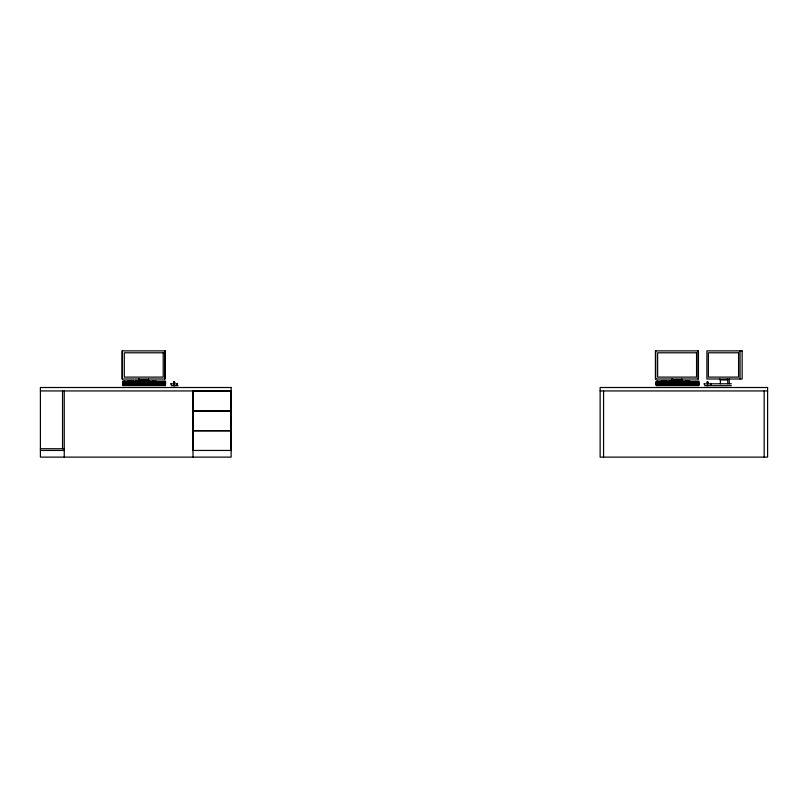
<?xml version="1.0" encoding="UTF-8"?>
<svg xmlns="http://www.w3.org/2000/svg" width="808" height="808" viewBox="0 0 808 808"><rect width="100%" height="100%" fill="white"/><g stroke="black" fill="none" stroke-linecap="round" stroke-linejoin="round"><path stroke-width="1.21" d="M174.791 385.628L173.589 385.628M708.141 385.628L707.02 385.618M138.956 379.962L139.006 379.002M148.5 379.002L148.45 379.962L138.915 379.962L138.915 381.871M672.256 381.871L672.347 379.002M681.75 381.871L681.841 379.002M174.982 382.386L174.962 382.477M708.303 382.477L706.788 382.154L707.323 381.992M708.323 382.396L707.758 381.992M170.831 383.871L177.558 383.871M704.172 383.871L710.899 383.871M122.685 383.931L122.978 385.335L165.317 385.335L165.61 381.134L122.685 381.134L123.058 385.598L165.236 385.598L165.61 383.931M656.126 382.184L656.409 385.598L698.587 385.598L698.95 383.931M698.587 385.315L698.95 381.134L656.035 381.134L656.318 385.335L698.95 384.962M174.407 381.992L173.457 382.568M173.972 381.992L173.427 382.477M123.169 382.487L150.157 382.568M128.866 381.699L130.563 381.699M130.643 381.699L132.603 382.012M132.421 381.699L134.32 381.921M143.107 381.568L150.53 381.568L150.157 382.012M143.299 381.699L150.399 381.548M147.995 382.325L143.41 382.214M141.774 383.598L140.178 383.608M151.207 382.487L155.671 382.457M153.086 382.538L151.49 382.578M150.288 383.962L150.399 382.083M152.924 382.568L156.59 382.568M153.015 383.477L151.227 383.901L153.268 383.608M152.995 383.861L153.076 383.164L155.116 383.467M156.712 382.891L156.59 382.214M157.6 382.487L162.852 382.255L161.873 382.386M156.904 383.204C139.127 382.76 167.105 381.517 151.591 382.012M151.591 383.972L156.712 383.659M157.924 382.548L163.034 382.578M157.792 383.669L161.438 383.659M161.125 382.568L159.62 382.234L159.6 383.224M157.924 382.931L161.307 382.881L161.125 383.972M161.469 382.901L161.044 383.083M161.287 383.245L157.924 383.285M161.125 383.285L164.802 383.285M161.287 383.951L161.307 382.952M656.712 382.245L656.803 383.972L683.689 383.921L683.548 382.214M660.429 381.699L667.479 381.699M676.639 381.699L678.346 381.699M680.205 381.699L681.901 381.699M681.982 381.699L683.689 381.699L683.831 383.901M684.558 382.113L687.992 381.901L684.932 382.012M684.558 382.487L686.881 382.457M684.608 382.467L689.891 382.568M686.356 383.477L684.548 383.881L689.992 383.638M686.416 383.537L684.77 383.951M690.244 381.931L686.315 382.012M690.951 381.618L698.445 381.608M690.244 382.83L684.74 382.851M690.951 382.487L694.708 382.457M691.325 382.568L698.092 382.548M690.244 383.204C682.76 386.133 682.073 378.7 690.264 381.568M691.325 382.921L694.779 382.941M691.325 383.265L698.092 383.265M698.092 382.214L698.193 383.972L698.476 381.578M165.236 385.598L165.509 382.184M698.587 385.598L698.859 382.184M131.34 382.901L131.866 382.952M157.691 381.548C157.015 383.729 170.72 380.629 157.621 381.931M658.611 381.921L656.611 381.952M660.5 382.214L665.125 382.325M683.831 381.942L676.831 381.679M140.319 382.901L140.986 383.224M154.833 382.002L153.399 382.012M156.732 381.952L155.207 382.012M157.691 381.992L157.924 383.972L165.105 383.901L165.125 382.113L164.802 383.972M156.833 382.851L156.712 381.689M163.408 382.568L164.802 382.568M676.538 381.548L676.447 382.234M676.75 382.214L679.892 382.214M678.255 382.002L680.124 381.699M675.084 383.608L673.458 383.598M686.699 383.285L686.75 383.972M150.005 382.386L142.986 382.457M681.457 381.891L683.416 382.376L676.336 382.457M127.452 380.992L128.462 381.134M129.24 380.992L130.209 381.134M131.017 380.992L131.987 381.134M125.644 382.033L123.705 381.901L125.664 381.891M126.442 381.891L127.442 382.033M135.562 380.992L136.532 381.134M133.663 381.891L134.724 382.022L133.694 382.033M127.018 382.739L123.705 382.608M141.905 381.134L140.986 381.134M125.644 383.103L123.826 382.952M133.34 382.386L126.917 382.386M134.138 382.245L140.622 382.376L135.623 382.457M127.927 383.103L126.472 383.103M128.725 382.952L130.27 383.083L128.755 383.103M146.45 381.134L145.531 381.134M131.007 382.952L142.976 382.921M134.239 382.739L133.199 382.608M141.36 382.245L142.43 382.376L141.39 382.386M153.591 380.992L154.591 381.134M139.653 382.739L138.683 382.739M142.743 383.103L141.349 382.952M145.076 382.739L144.036 382.608M158.166 381.538L159.136 381.527M150.015 382.739L145.844 382.608M160.974 381.679L160.065 381.527M161.873 381.527L162.792 381.527M150.015 383.103L148.066 382.962L150.036 382.952M152.773 383.103L151.864 382.952M158.166 382.952L161.004 383.093M160.974 382.739L159.944 382.608M657.086 380.992L658.055 381.134M661.803 381.134L660.883 381.134M657.086 381.891L659.045 382.022L657.106 382.033M657.086 382.245L659.459 382.386M667.145 381.134L666.226 381.134M671.69 381.134L670.771 381.134M674.246 380.992L675.225 381.134M657.086 382.952L659.045 383.083L657.106 383.103M673.468 381.134L672.559 381.134M665.681 382.245L666.65 382.386M667.256 382.214L673.963 382.376L665.711 382.386M678.791 380.992L679.77 381.134M663.974 382.739L662.944 382.608M678.013 381.134L677.104 381.134M680.578 380.992L681.548 381.134M676.033 381.891L680.679 381.891M685.123 380.992L686.093 381.134M669.388 382.739L668.357 382.608M675.71 382.386L674.67 382.255L675.74 382.245M687.931 381.134L687.022 381.134M689.749 381.134L688.83 381.134M673.801 383.103L664.439 382.952M676.084 383.103L674.569 382.962M691.597 381.527L692.537 381.679M678.366 383.103L676.851 382.962L678.397 382.952M681.457 382.952L683.416 383.083L681.477 383.103M689.769 382.033L688.709 381.901L690.133 381.952M680.649 383.103L679.195 383.103M697.031 381.527L697.95 381.527M688.83 382.952L689.769 383.093L689.891 382.214M692.517 382.739L691.476 382.608M691.597 382.952L694.294 382.952M126.977 381.548L134.229 381.548M129.048 382.012L127.078 381.952M153.399 382.214L153.399 382.911M153.399 383.285L153.399 383.972M656.611 381.548L658.409 381.699M656.894 382.214L656.611 383.911M656.894 382.568L683.548 382.568M656.894 383.285L683.548 383.285M663.55 382.952L662.035 382.962L676.043 383.224M666.398 382.911L666.883 382.931M684.932 382.214L686.881 382.325M686.315 382.911L686.315 382.214M688.365 383.154L686.416 383.164L686.366 383.84M163.751 382.598L163.59 383.083L164.519 382.598M140.057 382.033L135.178 381.952M157.732 381.588L164.943 381.548M136.188 382.214L135.067 382.739M123.543 382.921L128.25 382.952M126.735 382.921L126.088 382.891M164.943 382.002L165.105 381.608M123.543 383.285L150.157 383.285M130.775 383.638L129.442 383.618M150.157 383.972L150.157 382.214M698.092 383.972L691.002 383.901M147.884 382.174L150.036 381.891M697.102 382.598C696.052 383.386 698.88 383.295 697.819 382.598M133.734 381.134L132.886 381.134M138.279 381.134L137.431 381.134M140.067 381.134L139.208 381.134M144.612 381.134L143.753 381.134M156.338 381.134L155.489 381.134M163.691 381.527L164.539 381.527M155.489 382.952L156.338 382.952M683.295 381.134L682.447 381.134M695.223 381.527L696.072 381.527M672.256 379.962L681.8 379.962M124.765 380.992L123.826 381.134M148.258 380.992L147.319 381.134M150.036 380.992L149.096 381.134M152.803 380.992L151.864 381.134M663.61 380.992L662.671 381.134M665.388 380.992L664.449 381.134M669.933 380.992L668.994 381.134M156.732 381.548L151.207 381.921L152.833 381.901M667.529 381.548L660.288 381.558L660.611 382.012M123.22 384.275C121.22 380.699 126.826 381.144 123.382 381.992M693.375 381.679L694.294 381.527M128.25 381.952L132.956 381.952M147.995 381.952L142.652 382.022L147.894 382.083M665.125 381.952L659.873 382.033M668.034 381.891L667.095 382.033M668.529 381.952L673.458 381.891M126.472 382.033L133.168 382.083M135.37 382.012L140.531 382.083M659.156 382.083L664.378 381.881M666.519 382.083L673.882 382.083M676.064 382.033L681.235 382.083M133.36 382.245L126.684 382.214M155.671 382.325L151.419 382.234L151.591 382.911M173.841 382.234L174.538 382.234M707.192 382.234L707.889 382.234M134.168 382.386L135.148 382.245M657.106 382.386L664.883 382.245M129.654 382.739L130.573 382.255M140.481 382.739L141.521 382.608M153.611 382.739L154.651 382.608M657.106 382.739L660.419 382.325M664.802 382.739L665.842 382.608M672.024 382.739L672.953 382.255M677.437 382.739L678.366 382.255M693.345 382.739L694.385 382.608M147.541 382.921L145.793 383.083L147.238 382.952M156.732 382.851L151.227 382.83M680.881 382.921L679.518 382.931M131.037 383.103L140.562 382.901M685.144 383.103L686.093 382.952M662.782 383.618L664.125 383.285M712.373 383.78L731.351 383.78M150.349 383.921L123.361 383.921L123.361 382.325M122.978 384.588L165.317 384.588M656.035 383.931L656.318 384.588L698.668 384.588M171.215 385.679L178.093 385.679M704.566 385.679L711.434 385.679M712.373 385.679L731.351 385.679M40.4 390.941L231.138 390.941M600.132 390.941L767.6 390.941M40.4 448.733L64.246 448.733M40.4 450.45L64.246 450.45M192.991 450.45L231.138 450.45M707.596 381.901L707.535 385.608M679.275 382.75L683.416 382.608M659.843 383.103L661.328 382.962L659.884 383.224M691.325 383.972L691.133 382.255L692.84 382.245M152.924 382.214L152.833 383.083M145.925 382.608L146.309 383.224M686.457 381.699L684.841 382.002M675.609 382.739L676.67 382.608M127.826 382.739L128.886 382.608M690.941 381.578L694.708 382.083L691.133 381.952L690.941 384.255M684.8 382.901L684.578 382.305M122.685 384.962L123.058 385.598M710.646 383.366L710.777 385.396L710.777 383.578M177.295 383.366L177.427 385.396L177.427 383.578M727.16 379.002L727.463 379.962M719.787 379.002L720.09 379.962L727.766 379.962L727.766 383.78M764.166 390.941L764.166 457.126M740.057 350.874L740.057 379.002M729.27 379.002L729.27 383.78M720.393 379.962L720.393 383.78M698.122 350.874L698.122 379.002M696.203 382.608L695.102 382.608M694.658 383.224C695.597 381.618 691.981 381.639 692.941 383.224M690.274 382.123L690.274 382.81M687.992 382.608L686.901 382.608M674.872 382.608L673.771 382.608M672.024 379.002L672.024 381.386M671.256 382.608L670.155 382.608M667.65 382.608L666.55 382.608M662.237 382.608L661.136 382.608M656.318 384.588L656.409 385.598M655.742 350.874L655.742 379.002M603.566 390.941L603.566 457.126M230.947 450.45L230.947 430.896L193.183 430.896L193.183 450.45M192.991 390.941L192.991 457.126M174.195 385.608L174.134 381.992M164.781 350.874L164.781 379.002M162.852 382.608L161.752 382.608M159.499 383.224C160.287 381.204 156.116 381.972 157.782 383.931M159.227 382.608L158.126 382.608M148.399 379.962L148.399 381.871M143.218 382.255L142.228 382.608M138.683 379.002L138.683 381.386M137.916 382.608L136.815 382.608M132.492 382.608L131.401 382.608M122.392 350.874L122.392 379.002M64.246 390.941L64.246 457.126M62.529 390.941L62.529 448.733M704.525 384.204A1.808 0.737 -26.6 0 1 704.172 383.861M710.899 383.861A1.808 0.737 26.6 0 1 710.636 384.184M171.185 384.204A1.808 0.737 -26.6 0 1 170.831 383.861M177.558 383.861A1.808 0.737 26.6 0 1 177.204 384.204M163.59 381.901L164.66 382.366L163.66 381.891M696.94 381.901L698.001 382.366L696.94 381.901M125.563 381.527L126.603 381.548L125.624 381.527M123.765 382.245L126.179 382.255L123.765 382.245M134.593 381.527L142.854 381.548L134.623 381.527M140.915 381.881L141.945 381.901L140.935 381.881M143.572 382.952L145.087 382.962L143.602 382.952M161.812 382.952L162.852 382.962L161.873 382.952M658.914 381.527L659.954 381.548L658.944 381.527M665.226 381.881L666.267 381.901L665.257 381.881M667.943 381.527L676.195 381.548L668.004 381.527M674.256 381.881L675.296 381.901L674.316 381.881M695.163 381.881L696.203 381.901L695.193 381.881M695.163 382.245L696.203 382.255L695.193 382.234M695.163 382.952L696.203 382.962L695.193 382.952M165.105 350.874L122.069 350.874L122.069 379.002L165.105 379.002L165.105 350.874M698.455 350.874L655.419 350.874L655.419 379.002L698.455 379.002L698.455 350.874M742.168 350.874L706.889 350.874L706.889 379.002L742.168 379.002L742.168 350.874M163.206 352.783L124.291 352.783L124.291 377.104L163.206 377.104L163.206 352.783M696.557 352.783L657.641 352.783L657.641 377.104L696.557 377.104L696.557 352.783M738.583 352.783L708.364 352.783L708.364 377.104L738.583 377.104L738.583 352.783M231.138 387.507L40.4 387.507L40.4 457.126L231.138 457.126L231.138 387.507M767.6 387.507L600.132 387.507L600.132 457.126L767.6 457.126L767.6 387.507M230.947 391.224L193.183 391.224L193.183 410.777L230.947 410.777L230.947 391.224M230.947 411.06L193.183 411.06L193.183 430.614L230.947 430.614L230.947 411.06"/></g></svg>
